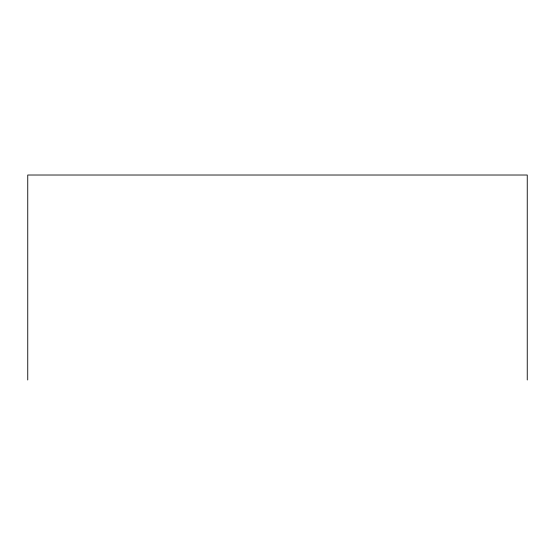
<?xml version="1.0" encoding="UTF-8"?>
<svg xmlns="http://www.w3.org/2000/svg" width="555" height="555" viewBox="0 0 555 555"><rect width="100%" height="100%" fill="white"/><g stroke="black" fill="none" stroke-linecap="round" stroke-linejoin="round"><path stroke-width="0.83" d="M527.25 379.981L527.25 175.019L27.75 175.019L27.75 379.981"/></g></svg>
